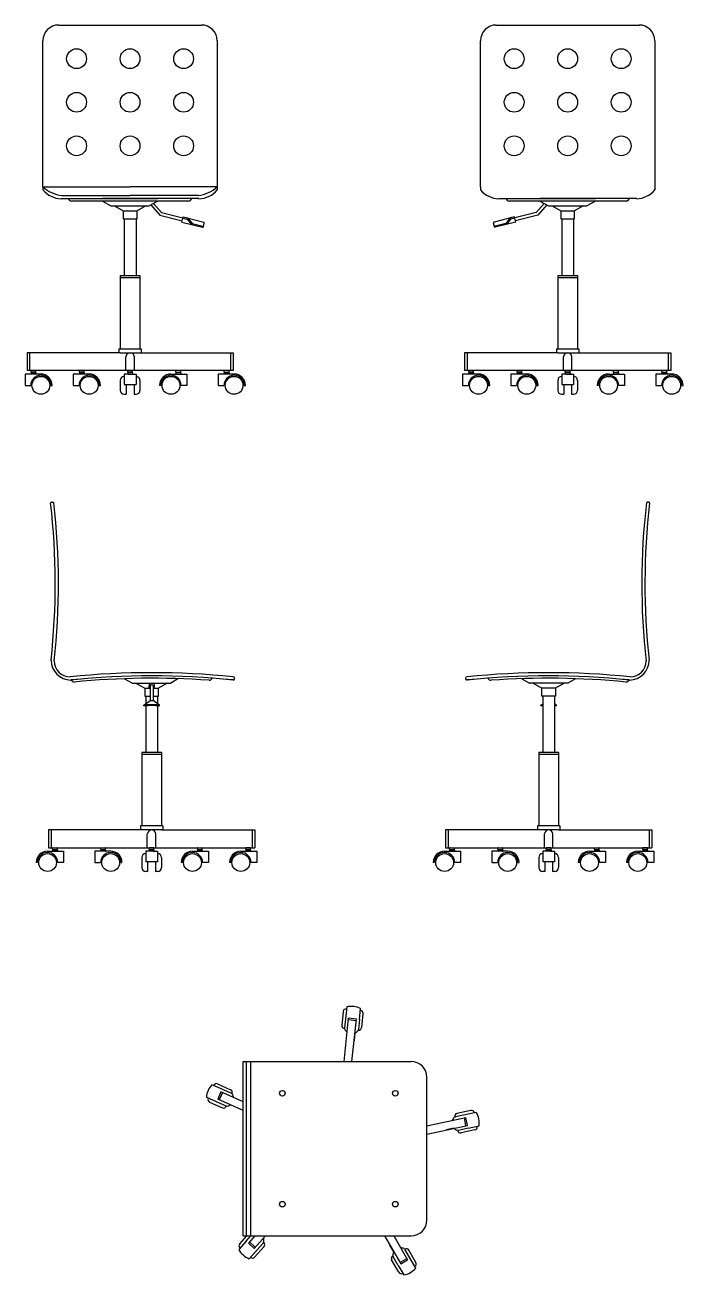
# Model space of a CAD drawing. Header units: millimetres. Extents: x 1638 to 3729, y -103 to 619.
# Drawn here: x 1822.4 to 1988.4, y 250.1 to 565.6 of the extents above; entities that cross this region are included whole.
import ezdxf

# ---------------------------------------------------------------- set-up
doc = ezdxf.new("R2010")
doc.units = ezdxf.units.MM
doc.header["$LTSCALE"] = 100
doc.linetypes.add('CONTINUA', pattern=[0])
doc.layers.add('PGF-ARREDO', color=73, linetype='Continuous')

msp = doc.modelspace()

# ---------------------------------------------------------------- linework, layer by layer
at = {"layer": 'PGF-ARREDO', "color": 0}
for p, q in [((1830.91, 565.58), (1866.91, 565.58)), ((1941.29, 565.58), (1977.29, 565.58)), ((1826.91, 524.75), (1826.91, 561.58)), ((1870.91, 561.58), (1870.91, 524.75)), ((1937.29, 524.75), (1937.29, 561.58)), ((1981.29, 561.58), (1981.29, 524.75))]:
    msp.add_line(p, q, dxfattribs=at)
at = {"layer": 'PGF-ARREDO', "color": 0, "linetype": 'CONTINUA', "ltscale": 0.1}
for p, q in [((1826.91, 524.75), (1848.91, 524.75)), ((1826.91, 524.75), (1826.91, 523.95)), ((1870.91, 524.75), (1848.91, 524.75)), ((1870.91, 524.75), (1870.91, 523.95)), ((1937.29, 524.75), (1937.29, 523.95)), ((1981.29, 524.75), (1981.29, 523.95)), ((1831.53, 521.75), (1848.91, 521.75)), ((1831.68, 522.55), (1848.91, 522.55)), ((1863.71, 521.15), (1834.11, 521.15)), ((1848.91, 521.75), (1841.91, 521.75)), ((1841.91, 521.15), (1844.09, 519.91)), ((1866.13, 522.55), (1848.91, 522.55)), ((1866.29, 521.75), (1848.91, 521.75)), ((1848.91, 521.75), (1855.91, 521.75)), ((1855.91, 521.15), (1853.72, 519.91)), ((1941.91, 521.75), (1959.29, 521.75)), ((1974.09, 521.15), (1944.49, 521.15)), ((1959.29, 521.75), (1952.29, 521.75)), ((1952.29, 521.15), (1954.47, 519.91)), ((1976.67, 521.75), (1959.29, 521.75)), ((1959.29, 521.75), (1966.29, 521.75)), ((1966.29, 521.15), (1964.11, 519.91)), ((1844.09, 519.91), (1853.72, 519.91)), ((1844.97, 519.91), (1847.16, 518.66)), ((1847.16, 518.66), (1847.16, 516.66)), ((1847.16, 518.66), (1850.66, 518.66)), ((1852.84, 519.91), (1850.66, 518.66)), ((1850.66, 516.66), (1850.66, 518.66)), ((1854.17, 520.16), (1856.4, 517.58)), ((1854.85, 520.55), (1856.84, 518.29)), ((1856.4, 517.58), (1862.03, 516.15)), ((1856.84, 518.29), (1862.23, 516.93)), ((1951.36, 518.29), (1945.97, 516.93)), ((1951.8, 517.58), (1946.16, 516.15)), ((1953.35, 520.55), (1951.36, 518.29)), ((1954.03, 520.16), (1951.8, 517.58)), ((1954.47, 519.91), (1964.11, 519.91)), ((1955.36, 519.91), (1957.54, 518.66)), ((1957.54, 518.66), (1957.54, 516.66)), ((1957.54, 518.66), (1961.04, 518.66)), ((1963.22, 519.91), (1961.04, 518.66)), ((1961.04, 516.66), (1961.04, 518.66)), ((1847.16, 516.66), (1850.66, 516.66)), ((1847.41, 516.66), (1847.41, 502.37)), ((1850.41, 516.66), (1850.41, 502.37)), ((1957.54, 516.66), (1961.04, 516.66)), ((1957.79, 516.66), (1957.79, 502.37)), ((1960.79, 516.66), (1960.79, 502.37)), ((1846.41, 502.37), (1851.41, 502.37)), ((1846.41, 502.37), (1846.41, 483.87)), ((1846.41, 502.37), (1846.41, 501.87)), ((1846.41, 501.87), (1851.41, 501.87)), ((1850.41, 502.37), (1851.41, 502.37)), ((1851.41, 502.37), (1851.41, 483.87)), ((1956.79, 502.37), (1961.79, 502.37)), ((1956.79, 502.37), (1956.79, 483.87)), ((1956.79, 502.37), (1956.79, 501.87)), ((1956.79, 501.87), (1961.79, 501.87)), ((1961.79, 502.37), (1961.79, 483.87)), ((1846.41, 482.87), (1822.91, 482.87)), ((1822.91, 482.87), (1822.91, 478.37)), ((1823.56, 482.87), (1823.56, 478.37)), ((1846.11, 483.87), (1851.71, 483.87)), ((1846.11, 483.87), (1846.11, 482.87)), ((1846.41, 482.87), (1851.41, 482.87)), ((1851.41, 482.87), (1874.91, 482.87)), ((1851.71, 483.87), (1851.71, 482.87)), ((1874.26, 482.87), (1874.26, 478.37)), ((1874.91, 482.87), (1874.91, 478.37)), ((1956.79, 482.87), (1933.29, 482.87)), ((1933.29, 482.87), (1933.29, 478.37)), ((1933.94, 482.87), (1933.94, 478.37)), ((1956.49, 483.87), (1962.09, 483.87)), ((1956.49, 483.87), (1956.49, 482.87)), ((1956.79, 482.87), (1961.79, 482.87)), ((1961.79, 482.87), (1985.29, 482.87)), ((1962.09, 483.87), (1962.09, 482.87)), ((1984.64, 482.87), (1984.64, 478.37)), ((1985.29, 482.87), (1985.29, 478.37)), ((1829.07, 445.13), (1829.47, 445.13)), ((1979.75, 445.13), (1979.35, 445.13)), ((1847.54, 400.59), (1849.52, 399.46)), ((1849.52, 399.46), (1859.15, 399.46)), ((1850.4, 399.46), (1852.59, 398.22)), ((1852.59, 398.22), (1852.59, 396.22)), ((1852.59, 398.22), (1853.94, 398.22)), ((1853.72, 399.28), (1853.65, 398.43)), ((1853.94, 398.85), (1853.94, 395.06)), ((1854.14, 399.05), (1854.54, 399.05)), ((1854.74, 398.85), (1854.74, 395.06)), ((1854.74, 398.22), (1856.09, 398.22)), ((1854.74, 398.22), (1856.09, 398.22)), ((1854.95, 399.28), (1855.02, 398.43)), ((1858.27, 399.46), (1856.09, 398.22)), ((1856.09, 396.22), (1856.09, 398.22)), ((1861.14, 400.6), (1859.15, 399.46)), ((1947.69, 400.59), (1949.67, 399.46)), ((1959.31, 399.46), (1949.67, 399.46)), ((1950.56, 399.46), (1952.74, 398.21)), ((1956.24, 398.21), (1952.74, 398.21)), ((1952.74, 396.21), (1952.74, 398.21)), ((1958.42, 399.46), (1956.24, 398.21)), ((1956.24, 398.21), (1956.24, 396.21)), ((1961.28, 400.59), (1959.31, 399.46)), ((1852.35, 393.91), (1853.94, 395.06)), ((1852.59, 396.22), (1853.94, 396.22)), ((1852.84, 396.22), (1852.84, 394.27)), ((1853.94, 395.06), (1854.74, 395.06)), ((1854.74, 396.22), (1856.09, 396.22)), ((1856.32, 393.91), (1854.74, 395.06)), ((1855.84, 396.22), (1855.84, 394.27)), ((1956.24, 396.21), (1952.74, 396.21)), ((1952.99, 396.21), (1952.99, 381.93)), ((1955.99, 396.21), (1955.99, 381.93)), ((1852.84, 393.75), (1852.84, 381.93)), ((1855.84, 393.75), (1855.84, 381.93)), ((1851.84, 381.93), (1851.84, 363.43)), ((1856.84, 381.93), (1851.84, 381.93)), ((1856.84, 381.93), (1856.84, 363.43)), ((1856.84, 381.93), (1856.84, 381.43)), ((1951.99, 381.93), (1951.99, 363.43)), ((1956.99, 381.93), (1951.99, 381.93)), ((1956.99, 381.93), (1956.99, 363.43)), ((1956.99, 381.93), (1956.99, 381.43)), ((1856.84, 381.43), (1851.84, 381.43)), ((1956.99, 381.43), (1951.99, 381.43)), ((1851.54, 363.43), (1851.54, 362.43)), ((1857.14, 363.43), (1851.54, 363.43)), ((1857.14, 363.43), (1857.14, 362.43)), ((1951.69, 363.43), (1951.69, 362.43)), ((1957.29, 363.43), (1951.69, 363.43)), ((1957.29, 363.43), (1957.29, 362.43)), ((1851.84, 362.43), (1828.34, 362.43)), ((1828.34, 362.43), (1828.34, 357.93)), ((1828.99, 362.43), (1828.99, 357.93)), ((1856.84, 362.43), (1851.84, 362.43)), ((1853.25, 357.93), (1853.25, 361.4)), ((1855.42, 357.93), (1855.42, 361.4)), ((1856.84, 362.43), (1880.34, 362.43)), ((1879.69, 362.43), (1879.69, 357.93)), ((1880.34, 362.43), (1880.34, 357.93)), ((1951.99, 362.43), (1928.49, 362.43)), ((1928.49, 362.43), (1928.49, 357.93)), ((1929.14, 362.43), (1929.14, 357.93)), ((1956.99, 362.43), (1951.99, 362.43)), ((1953.41, 357.93), (1953.41, 361.4)), ((1955.57, 357.93), (1955.57, 361.4)), ((1956.99, 362.43), (1980.49, 362.43)), ((1979.84, 362.43), (1979.84, 357.93)), ((1980.49, 362.43), (1980.49, 357.93)), ((1902.69, 316.62), (1902.32, 313.04)), ((1903.57, 317.75), (1903.01, 312.44)), ((1906.75, 314.6), (1907.05, 317.39)), ((1907.66, 316.1), (1907.29, 312.52)), ((1902.87, 303.96), (1904.02, 314.87)), ((1905.96, 314.27), (1903.97, 314.48)), ((1906.01, 314.66), (1904.02, 314.87)), ((1904.88, 303.96), (1906.01, 314.66)), ((1906.75, 314.6), (1906.49, 312.07)), ((1905.64, 311.2), (1905.43, 309.21)), ((1877.46, 259.96), (1877.46, 303.96)), ((1877.46, 303.96), (1919.8, 303.96)), ((1878.28, 259.96), (1878.28, 303.96)), ((1879.33, 259.96), (1879.33, 303.96)), ((1923.8, 263.96), (1923.8, 299.96)), ((1872.13, 296.99), (1869.57, 298.12)), ((1870.99, 298.32), (1874.27, 296.85)), ((1872.13, 296.99), (1874.45, 295.95)), ((1868.15, 294.93), (1873.03, 292.75)), ((1868.95, 293.75), (1872.24, 292.28)), ((1871.84, 296.29), (1871.02, 294.47)), ((1877.46, 291.6), (1871.02, 294.47)), ((1872.2, 296.13), (1871.39, 294.3)), ((1877.46, 293.79), (1871.84, 296.29)), ((1936.22, 291.12), (1930.99, 290.01)), ((1934.87, 291.6), (1931.35, 290.85)), ((1923.8, 287.71), (1933.62, 289.8)), ((1923.8, 285.67), (1934.04, 287.84)), ((1930.63, 287.12), (1928.67, 286.7)), ((1934.21, 287.11), (1931.72, 286.59)), ((1933.64, 287.76), (1933.23, 289.72)), ((1934.04, 287.84), (1933.62, 289.8)), ((1934.21, 287.11), (1936.94, 287.7)), ((1935.91, 286.71), (1932.39, 285.96)), ((1876.56, 257.94), (1878.39, 259.96)), ((1877.46, 259.96), (1919.8, 259.96)), ((1878.18, 258.61), (1879.4, 259.96)), ((1880.41, 259.96), (1878.75, 258.12)), ((1883.1, 259.96), (1880.24, 256.78)), ((1913.11, 259.96), (1917.19, 252.9)), ((1915.42, 259.96), (1918.92, 253.9)), ((1878.18, 258.61), (1876.31, 256.53)), ((1878.75, 258.12), (1880.24, 256.78)), ((1878.91, 254.19), (1882.48, 258.16)), ((1879.02, 258.42), (1880.5, 257.08)), ((1880.28, 254.59), (1882.69, 257.27)), ((1915.45, 255.92), (1914.45, 257.65)), ((1920.98, 251.84), (1918.31, 256.46)), ((1921.02, 253.26), (1919.22, 256.38)), ((1916.69, 250.76), (1914.89, 253.88)), ((1916.55, 252.51), (1915.28, 254.71)), ((1916.55, 252.51), (1917.95, 250.09)), ((1916.99, 253.25), (1918.72, 254.25)), ((1917.19, 252.9), (1918.92, 253.9))]:
    msp.add_line(p, q, dxfattribs=at)
at = {"layer": 'PGF-ARREDO', "color": 4, "linetype": 'CONTINUA', "ltscale": 0.1}
for p, q in [((1861.96, 515.85), (1862.29, 517.15)), ((1861.96, 515.85), (1867.15, 514.53)), ((1862.21, 516.86), (1863.22, 516.61)), ((1862.29, 517.15), (1863.39, 516.88)), ((1862.29, 517.15), (1867.48, 515.84)), ((1863.33, 516.54), (1864.36, 515.24)), ((1863.5, 516.81), (1864.53, 515.5)), ((1864.53, 515.5), (1867.23, 514.82)), ((1864.53, 515.5), (1865.54, 515.25)), ((1867.4, 514.68), (1867.63, 515.6)), ((1940.8, 514.68), (1940.57, 515.6)), ((1945.91, 517.15), (1940.71, 515.84)), ((1943.66, 515.5), (1940.97, 514.82)), ((1946.24, 515.85), (1941.04, 514.53)), ((1943.66, 515.5), (1942.66, 515.25)), ((1944.7, 516.81), (1943.66, 515.5)), ((1944.87, 516.54), (1943.84, 515.24)), ((1945.91, 517.15), (1944.81, 516.88)), ((1945.98, 516.86), (1944.98, 516.61)), ((1946.24, 515.85), (1945.91, 517.15)), ((1847.82, 478.37), (1847.82, 481.85)), ((1849.99, 478.37), (1849.99, 481.85)), ((1958.21, 478.37), (1958.21, 481.85)), ((1960.37, 478.37), (1960.37, 481.85)), ((1822.41, 477.47), (1822.41, 474.62)), ((1826.41, 477.47), (1822.41, 477.47)), ((1823.94, 477.97), (1823.94, 478.27)), ((1823.94, 477.77), (1823.94, 477.57)), ((1824.04, 478.37), (1825.04, 478.37)), ((1824.04, 477.87), (1825.04, 477.87)), ((1825.04, 477.87), (1824.04, 477.87)), ((1825.04, 477.47), (1824.04, 477.47)), ((1825.14, 477.97), (1825.14, 478.27)), ((1825.14, 477.77), (1825.14, 477.57)), ((1834.59, 477.47), (1834.59, 474.62)), ((1838.59, 477.47), (1834.59, 477.47)), ((1836.12, 477.97), (1836.12, 478.27)), ((1836.12, 477.77), (1836.12, 477.57)), ((1836.22, 478.37), (1837.22, 478.37)), ((1837.22, 477.87), (1836.22, 477.87)), ((1836.22, 477.87), (1837.22, 477.87)), ((1837.32, 477.97), (1837.32, 478.27)), ((1837.32, 477.77), (1837.32, 477.57)), ((1847.41, 477.47), (1847.41, 474.84)), ((1848.41, 477.47), (1847.41, 477.47)), ((1847.41, 476.87), (1847.41, 476.87)), ((1848.31, 477.97), (1848.31, 478.27)), ((1848.31, 477.77), (1848.31, 477.57)), ((1848.41, 478.37), (1849.41, 478.37)), ((1848.41, 477.87), (1849.41, 477.87)), ((1849.41, 477.87), (1848.41, 477.87)), ((1848.41, 477.47), (1849.41, 477.47)), ((1849.41, 477.47), (1850.41, 477.47)), ((1849.51, 477.97), (1849.51, 478.27)), ((1849.51, 477.77), (1849.51, 477.57)), ((1850.41, 477.47), (1850.41, 474.84)), ((1850.41, 476.87), (1850.41, 476.87)), ((1859.22, 477.47), (1863.22, 477.47)), ((1860.49, 477.97), (1860.49, 478.27)), ((1860.49, 477.77), (1860.49, 477.57)), ((1861.59, 478.37), (1860.59, 478.37)), ((1860.59, 477.87), (1861.59, 477.87)), ((1861.59, 477.87), (1860.59, 477.87)), ((1861.69, 477.97), (1861.69, 478.27)), ((1861.69, 477.77), (1861.69, 477.57)), ((1863.22, 477.47), (1863.22, 474.62)), ((1871.14, 477.47), (1871.14, 474.62)), ((1875.14, 477.47), (1871.14, 477.47)), ((1872.67, 477.97), (1872.67, 478.27)), ((1872.67, 477.77), (1872.67, 477.57)), ((1873.77, 477.87), (1872.77, 477.87)), ((1872.77, 477.87), (1873.77, 477.87)), ((1873.87, 477.97), (1873.87, 478.27)), ((1873.87, 477.77), (1873.87, 477.57)), ((1932.79, 477.47), (1932.79, 474.62)), ((1936.79, 477.47), (1932.79, 477.47)), ((1934.32, 477.97), (1934.32, 478.27)), ((1934.32, 477.77), (1934.32, 477.57)), ((1934.42, 478.37), (1935.42, 478.37)), ((1934.42, 477.87), (1935.42, 477.87)), ((1935.42, 477.87), (1934.42, 477.87)), ((1935.42, 477.47), (1934.42, 477.47)), ((1935.52, 477.97), (1935.52, 478.27)), ((1935.52, 477.77), (1935.52, 477.57)), ((1944.97, 477.47), (1944.97, 474.62)), ((1948.97, 477.47), (1944.97, 477.47)), ((1946.51, 477.97), (1946.51, 478.27)), ((1946.51, 477.77), (1946.51, 477.57)), ((1946.61, 478.37), (1947.61, 478.37)), ((1947.61, 477.87), (1946.61, 477.87)), ((1946.61, 477.87), (1947.61, 477.87)), ((1947.71, 477.97), (1947.71, 478.27)), ((1947.71, 477.77), (1947.71, 477.57)), ((1957.79, 477.47), (1957.79, 474.84)), ((1958.79, 477.47), (1957.79, 477.47)), ((1957.79, 476.87), (1957.79, 476.87)), ((1958.69, 477.97), (1958.69, 478.27)), ((1958.69, 477.77), (1958.69, 477.57)), ((1958.79, 478.37), (1959.79, 478.37)), ((1958.79, 477.87), (1959.79, 477.87)), ((1959.79, 477.87), (1958.79, 477.87)), ((1958.79, 477.47), (1959.79, 477.47)), ((1959.79, 477.47), (1960.79, 477.47)), ((1959.89, 477.97), (1959.89, 478.27)), ((1959.89, 477.77), (1959.89, 477.57)), ((1960.79, 477.47), (1960.79, 474.84)), ((1960.79, 476.87), (1960.79, 476.87)), ((1969.61, 477.47), (1973.61, 477.47)), ((1970.87, 477.97), (1970.87, 478.27)), ((1970.87, 477.77), (1970.87, 477.57)), ((1971.97, 478.37), (1970.97, 478.37)), ((1970.97, 477.87), (1971.97, 477.87)), ((1971.97, 477.87), (1970.97, 477.87)), ((1972.07, 477.97), (1972.07, 478.27)), ((1972.07, 477.77), (1972.07, 477.57)), ((1973.61, 477.47), (1973.61, 474.62)), ((1981.53, 477.47), (1981.53, 474.62)), ((1985.53, 477.47), (1981.53, 477.47)), ((1983.06, 477.97), (1983.06, 478.27)), ((1983.06, 477.77), (1983.06, 477.57)), ((1984.16, 477.87), (1983.16, 477.87)), ((1983.16, 477.87), (1984.16, 477.87)), ((1984.26, 477.97), (1984.26, 478.27)), ((1984.26, 477.77), (1984.26, 477.57)), ((1822.41, 474.62), (1823.86, 474.62)), ((1828.96, 474.62), (1829.26, 474.62)), ((1834.59, 474.62), (1836.04, 474.62)), ((1841.14, 474.62), (1841.44, 474.62)), ((1846.41, 475.87), (1846.41, 473.37)), ((1847.41, 474.84), (1850.41, 474.84)), ((1847.91, 474.84), (1847.91, 472.37)), ((1849.91, 474.84), (1849.91, 472.37)), ((1851.41, 475.87), (1851.41, 473.37)), ((1856.67, 474.62), (1856.37, 474.62)), ((1863.22, 474.62), (1861.77, 474.62)), ((1871.14, 474.62), (1872.59, 474.62)), ((1877.69, 474.62), (1877.99, 474.62)), ((1932.79, 474.62), (1934.24, 474.62)), ((1939.34, 474.62), (1939.64, 474.62)), ((1944.97, 474.62), (1946.42, 474.62)), ((1951.52, 474.62), (1951.82, 474.62)), ((1956.79, 475.87), (1956.79, 473.37)), ((1957.79, 474.84), (1960.79, 474.84)), ((1958.29, 474.84), (1958.29, 472.37)), ((1960.29, 474.84), (1960.29, 472.37)), ((1961.79, 475.87), (1961.79, 473.37)), ((1967.06, 474.62), (1966.76, 474.62)), ((1973.61, 474.62), (1972.16, 474.62)), ((1981.53, 474.62), (1982.98, 474.62)), ((1988.08, 474.62), (1988.38, 474.62)), ((1847.41, 472.37), (1847.91, 472.37)), ((1849.91, 472.37), (1850.41, 472.37)), ((1957.79, 472.37), (1958.29, 472.37)), ((1960.29, 472.37), (1960.79, 472.37)), ((1852.35, 393.7), (1852.35, 393.91)), ((1856.32, 393.7), (1856.32, 393.91)), ((1952.5, 393.91), (1952.99, 394.26)), ((1952.5, 393.7), (1952.5, 393.91)), ((1956.47, 393.91), (1955.99, 394.26)), ((1956.47, 393.7), (1956.47, 393.91)), ((1828.1, 357.03), (1832.1, 357.03)), ((1829.37, 357.53), (1829.37, 357.83)), ((1829.37, 357.33), (1829.37, 357.13)), ((1829.47, 357.43), (1830.47, 357.43)), ((1830.47, 357.43), (1829.47, 357.43)), ((1830.57, 357.53), (1830.57, 357.83)), ((1830.57, 357.33), (1830.57, 357.13)), ((1832.1, 357.03), (1832.1, 354.18)), ((1840.02, 357.03), (1840.02, 354.18)), ((1844.02, 357.03), (1840.02, 357.03)), ((1841.55, 357.53), (1841.55, 357.83)), ((1841.55, 357.33), (1841.55, 357.13)), ((1842.65, 357.43), (1841.65, 357.43)), ((1841.65, 357.43), (1842.65, 357.43)), ((1842.75, 357.53), (1842.75, 357.83)), ((1842.75, 357.33), (1842.75, 357.13)), ((1852.84, 357.03), (1852.84, 354.4)), ((1853.84, 357.03), (1852.84, 357.03)), ((1853.74, 357.53), (1853.74, 357.83)), ((1853.74, 357.33), (1853.74, 357.13)), ((1854.84, 357.93), (1853.84, 357.93)), ((1854.84, 357.43), (1853.84, 357.43)), ((1853.84, 357.43), (1854.84, 357.43)), ((1854.84, 357.03), (1853.84, 357.03)), ((1854.84, 357.03), (1855.84, 357.03)), ((1854.94, 357.53), (1854.94, 357.83)), ((1854.94, 357.33), (1854.94, 357.13)), ((1855.84, 357.03), (1855.84, 354.4)), ((1864.65, 357.03), (1868.65, 357.03)), ((1865.92, 357.53), (1865.92, 357.83)), ((1865.92, 357.33), (1865.92, 357.13)), ((1866.02, 357.43), (1867.02, 357.43)), ((1867.02, 357.43), (1866.02, 357.43)), ((1867.12, 357.53), (1867.12, 357.83)), ((1867.12, 357.33), (1867.12, 357.13)), ((1868.65, 357.03), (1868.65, 354.18)), ((1876.84, 357.03), (1880.84, 357.03)), ((1878.11, 357.53), (1878.11, 357.83)), ((1878.11, 357.33), (1878.11, 357.13)), ((1879.21, 357.93), (1878.21, 357.93)), ((1879.21, 357.43), (1878.21, 357.43)), ((1878.21, 357.43), (1879.21, 357.43)), ((1878.21, 357.03), (1879.21, 357.03)), ((1879.31, 357.53), (1879.31, 357.83)), ((1879.31, 357.33), (1879.31, 357.13)), ((1880.84, 357.03), (1880.84, 354.18)), ((1928.25, 357.03), (1932.25, 357.03)), ((1929.52, 357.53), (1929.52, 357.83)), ((1929.52, 357.33), (1929.52, 357.13)), ((1929.62, 357.43), (1930.62, 357.43)), ((1930.62, 357.43), (1929.62, 357.43)), ((1930.72, 357.53), (1930.72, 357.83)), ((1930.72, 357.33), (1930.72, 357.13)), ((1932.25, 357.03), (1932.25, 354.18)), ((1940.17, 357.03), (1940.17, 354.18)), ((1944.17, 357.03), (1940.17, 357.03)), ((1941.7, 357.53), (1941.7, 357.83)), ((1941.7, 357.33), (1941.7, 357.13)), ((1942.8, 357.43), (1941.8, 357.43)), ((1941.8, 357.43), (1942.8, 357.43)), ((1942.9, 357.53), (1942.9, 357.83)), ((1942.9, 357.33), (1942.9, 357.13)), ((1952.99, 357.03), (1952.99, 354.39)), ((1953.99, 357.03), (1952.99, 357.03)), ((1953.89, 357.53), (1953.89, 357.83)), ((1953.89, 357.33), (1953.89, 357.13)), ((1954.99, 357.93), (1953.99, 357.93)), ((1954.99, 357.43), (1953.99, 357.43)), ((1953.99, 357.43), (1954.99, 357.43)), ((1954.99, 357.03), (1953.99, 357.03)), ((1954.99, 357.03), (1955.99, 357.03)), ((1955.09, 357.53), (1955.09, 357.83)), ((1955.09, 357.33), (1955.09, 357.13)), ((1955.99, 357.03), (1955.99, 354.39)), ((1964.8, 357.03), (1968.8, 357.03)), ((1966.07, 357.53), (1966.07, 357.83)), ((1966.07, 357.33), (1966.07, 357.13)), ((1966.17, 357.43), (1967.17, 357.43)), ((1967.17, 357.43), (1966.17, 357.43)), ((1967.27, 357.53), (1967.27, 357.83)), ((1967.27, 357.33), (1967.27, 357.13)), ((1968.8, 357.03), (1968.8, 354.18)), ((1976.99, 357.03), (1980.99, 357.03)), ((1978.26, 357.53), (1978.26, 357.83)), ((1978.26, 357.33), (1978.26, 357.13)), ((1979.36, 357.93), (1978.36, 357.93)), ((1979.36, 357.43), (1978.36, 357.43)), ((1978.36, 357.43), (1979.36, 357.43)), ((1978.36, 357.03), (1979.36, 357.03)), ((1979.46, 357.53), (1979.46, 357.83)), ((1979.46, 357.33), (1979.46, 357.13)), ((1980.99, 357.03), (1980.99, 354.18)), ((1825.55, 354.18), (1825.25, 354.18)), ((1832.1, 354.18), (1830.65, 354.18)), ((1840.02, 354.18), (1841.47, 354.18)), ((1846.57, 354.18), (1846.87, 354.18)), ((1851.84, 355.43), (1851.84, 352.93)), ((1852.84, 356.43), (1852.84, 356.43)), ((1855.84, 354.4), (1852.84, 354.4)), ((1853.34, 354.4), (1853.34, 351.93)), ((1855.34, 354.4), (1855.34, 351.93)), ((1855.84, 356.43), (1855.84, 356.43)), ((1856.84, 355.43), (1856.84, 352.93)), ((1862.1, 354.18), (1861.8, 354.18)), ((1868.65, 354.18), (1867.2, 354.18)), ((1874.29, 354.18), (1873.99, 354.18)), ((1880.84, 354.18), (1879.39, 354.18)), ((1925.7, 354.18), (1925.4, 354.18)), ((1932.25, 354.18), (1930.8, 354.18)), ((1940.17, 354.18), (1941.62, 354.18)), ((1946.72, 354.18), (1947.02, 354.18)), ((1951.99, 355.43), (1951.99, 352.93)), ((1952.99, 356.43), (1952.99, 356.43)), ((1955.99, 354.39), (1952.99, 354.39)), ((1953.49, 354.39), (1953.49, 351.93)), ((1955.49, 354.39), (1955.49, 351.93)), ((1955.99, 356.43), (1955.99, 356.43)), ((1956.99, 355.43), (1956.99, 352.93)), ((1962.25, 354.18), (1961.95, 354.18)), ((1968.8, 354.18), (1967.35, 354.18)), ((1974.44, 354.18), (1974.14, 354.18)), ((1980.99, 354.18), (1979.54, 354.18)), ((1853.34, 351.93), (1852.84, 351.93)), ((1855.84, 351.93), (1855.34, 351.93)), ((1953.49, 351.93), (1952.99, 351.93)), ((1955.99, 351.93), (1955.49, 351.93))]:
    msp.add_line(p, q, dxfattribs=at)
at = {"layer": 'PGF-ARREDO', "color": 7, "linetype": 'CONTINUA', "ltscale": 0.1}
for p, q in [((1874.91, 478.37), (1822.91, 478.37)), ((1985.29, 478.37), (1933.29, 478.37)), ((1828.34, 357.93), (1880.34, 357.93)), ((1928.49, 357.93), (1980.49, 357.93))]:
    msp.add_line(p, q, dxfattribs=at)
at = {"layer": 'PGF-ARREDO', "color": 0, "linetype": 'CONTINUA', "ltscale": 0.1}
for centre, radius in [((1835.41, 557.08), 2.5), ((1848.91, 557.08), 2.5), ((1862.41, 557.08), 2.5), ((1945.79, 557.08), 2.5), ((1959.29, 557.08), 2.5), ((1972.79, 557.08), 2.5), ((1835.41, 546.08), 2.5), ((1848.91, 546.08), 2.5), ((1862.41, 546.08), 2.5), ((1945.79, 546.08), 2.5), ((1959.29, 546.08), 2.5), ((1972.79, 546.08), 2.5), ((1835.41, 535.08), 2.5), ((1848.91, 535.08), 2.5), ((1862.41, 535.08), 2.5), ((1945.79, 535.08), 2.5), ((1959.29, 535.08), 2.5), ((1972.79, 535.08), 2.5), ((1887.33, 295.96), 0.7), ((1915.8, 295.96), 0.7), ((1887.33, 267.96), 0.7), ((1915.8, 267.96), 0.7)]:
    msp.add_circle(centre, radius, dxfattribs=at)
at = {"layer": 'PGF-ARREDO', "color": 4, "linetype": 'CONTINUA', "ltscale": 0.1}
for centre in [(1826.41, 474.62), (1838.59, 474.62), (1859.22, 474.62), (1875.14, 474.62), (1936.79, 474.62), (1948.97, 474.62), (1969.61, 474.62), (1985.53, 474.62), (1828.1, 354.18), (1844.02, 354.18), (1864.65, 354.18), (1876.84, 354.18), (1928.25, 354.18), (1944.17, 354.18), (1964.8, 354.18), (1976.99, 354.18)]:
    msp.add_circle(centre, 2.25, dxfattribs=at)
at = {"layer": 'PGF-ARREDO', "color": 0}
for centre, start, end in [((1830.91, 561.58), 90, 180), ((1866.91, 561.58), 0, 90), ((1941.29, 561.58), 90, 180), ((1977.29, 561.58), 0, 90)]:
    msp.add_arc(centre, 4, start, end, dxfattribs=at)
at = {"layer": 'PGF-ARREDO', "color": 0, "linetype": 'CONTINUA', "ltscale": 0.1}
for centre, radius, start, end in [((1832.68, 531), 8.51, 227.2738, 263.2426), ((1831.7, 528.05), 6.31, 220.6087, 268.4559), ((1865.13, 531), 8.51, 276.7574, 312.7262), ((1866.12, 528.05), 6.31, 271.5441, 319.3913), ((1942.08, 528.05), 6.31, 220.6087, 268.4559), ((1976.5, 528.05), 6.31, 271.5441, 319.3913), ((1834.11, 521.85), 0.7, 188.1852, 270), ((1863.71, 521.85), 0.7, 270, 351.8148), ((1944.49, 521.85), 0.7, 188.1852, 270), ((1974.09, 521.85), 0.7, 270, 351.8148), ((1848.91, 481.79), 1.08, 3.1218, 176.8782), ((1959.29, 481.79), 1.08, 3.1218, 176.8782), ((1829.07, 444.93), 0.2, 90, 186.2512), ((1653.75, 424.68), 176.29, 353.6763, 6.5906), ((1829.47, 444.93), 0.2, 6.2335, 90), ((1652.73, 424.58), 178.11, 353.7088, 6.5694), ((2156.09, 424.57), 178.11, 173.4306, 186.2912), ((2155.07, 424.67), 176.29, 173.4094, 186.3237), ((1979.35, 444.93), 0.2, 90, 173.7665), ((1979.75, 444.93), 0.2, 353.7488, 90), ((1833.97, 405.26), 5, 180, 270), ((1833.77, 405.06), 4, 180, 270), ((1974.86, 405.26), 5, 270, 0), ((1975.06, 405.06), 4, 270, 0), ((1854.34, 200.6), 201.51, 84.1414, 95.8586), ((1854.44, 201.11), 200.2, 84.1316, 95.8684), ((1854.44, 201.31), 200, 84.1316, 95.8684), ((1854.44, 201.31), 199.4, 85.8549, 95.6464), ((1868.9, 400.88), 0.7, 265.8549, 347.5425), ((1874.91, 400.66), 0.4, 270, 90), ((1933.92, 400.66), 0.4, 90, 270), ((1954.49, 200.6), 201.51, 84.1414, 95.8586), ((1954.39, 201.11), 200.2, 84.1316, 95.8684), ((1954.39, 201.31), 200, 84.1316, 95.8684), ((1939.93, 400.88), 0.7, 192.4575, 274.1451), ((1954.39, 201.31), 199.4, 84.3536, 94.1451), ((1834.75, 400.44), 0.7, 193.9588, 275.6464), ((1853.85, 398.42), 0.2, 175.4103, 270), ((1853.92, 399.26), 0.2, 90, 175.4103), ((1854.14, 398.85), 0.2, 90, 180), ((1854.54, 398.85), 0.2, 360, 90), ((1854.75, 399.26), 0.2, 4.5897, 90), ((1854.82, 398.42), 0.2, 270, 4.5897), ((1974.08, 400.44), 0.7, 264.3536, 346.0412), ((1854.34, 361.34), 1.08, 3.1218, 176.8782), ((1954.49, 361.34), 1.08, 3.1218, 176.8782), ((1903.39, 316.55), 0.7, 84, 174), ((1904.79, 312.64), 5.25, 64.5448, 103.4552), ((1906.97, 316.17), 0.7, 354, 84), ((1903.01, 312.97), 0.7, 174, 264), ((1903.7, 312.37), 0.7, 174, 206.4392), ((1906.59, 312.59), 0.7, 264, 354), ((1904.55, 312.79), 1.65, 206.4392, 236.9441), ((1905.05, 312.74), 1.65, 291.0559, 321.5608), ((1905.79, 312.15), 0.7, 321.5608, 354), ((1919.8, 299.96), 4, 0, 90), ((1873.38, 294.51), 5.25, 136.5448, 175.4552), ((1870.7, 297.68), 0.7, 66, 156), ((1873.99, 296.21), 0.7, 336, 66), ((1869.24, 294.39), 0.7, 156, 246), ((1874.17, 295.31), 0.7, 33.5608, 66), ((1873.38, 294.79), 1.65, 3.0559, 33.5608), ((1872.53, 292.92), 0.7, 246, 336), ((1873.31, 293.39), 0.7, 246, 278.4392), ((1873.17, 294.33), 1.65, 278.4392, 308.9441), ((1931.5, 290.17), 0.7, 102, 192), ((1935.02, 290.92), 0.7, 12, 102), ((1931.74, 288.38), 5.25, 352.5448, 31.4552), ((1931.8, 288.65), 1.65, 134.4392, 164.9441), ((1931.91, 288.16), 1.65, 219.0559, 249.5608), ((1931.14, 289.32), 0.7, 102, 134.4392), ((1935.77, 287.39), 0.7, 282, 12), ((1931.57, 287.27), 0.7, 249.5608, 282), ((1932.25, 286.65), 0.7, 192, 282), ((1919.8, 263.96), 4, 270, 0), ((1881.03, 258.78), 1.65, 350.4392, 20.9441), ((1880.92, 259.04), 5.25, 208.5448, 247.4552), ((1877.08, 257.47), 0.7, 138, 228), ((1881.96, 258.63), 0.7, 318, 350.4392), ((1882.17, 257.73), 0.7, 318, 48), ((1916.83, 255.02), 1.65, 147.0559, 177.5608), ((1917.26, 255.27), 1.65, 62.4392, 92.9441), ((1917.7, 256.11), 0.7, 30, 62.4392), ((1918.61, 256.03), 0.7, 30, 120), ((1879.76, 255.06), 0.7, 228, 318), ((1915.5, 254.23), 0.7, 120, 210), ((1915.88, 255.06), 0.7, 177.5608, 210), ((1920.41, 252.91), 0.7, 300, 30), ((1917.3, 251.11), 0.7, 210, 300), ((1916.99, 255.25), 5.25, 280.5448, 319.4552)]:
    msp.add_arc(centre, radius, start, end, dxfattribs=at)
at = {"layer": 'PGF-ARREDO', "color": 4, "linetype": 'CONTINUA', "ltscale": 0.1}
for centre, radius, start, end in [((1863.17, 516.42), 0.2, 38.4757, 75.8156), ((1863.34, 516.68), 0.2, 38.4757, 75.8156), ((1867.2, 514.73), 0.2, 255.8156, 345.8156), ((1867.18, 514.63), 0.2, 0.2931, 75.8156), ((1867.43, 515.65), 0.2, 345.8156, 75.8156), ((1940.76, 515.65), 0.2, 104.1844, 194.1844), ((1940.99, 514.73), 0.2, 194.1844, 284.1844), ((1941.02, 514.63), 0.2, 104.1844, 179.7069), ((1944.86, 516.68), 0.2, 104.1844, 141.5243), ((1945.03, 516.42), 0.2, 104.1844, 141.5243), ((1826.41, 474.62), 2.55, 0, 180), ((1824.04, 478.27), 0.1, 90, 180), ((1824.04, 477.97), 0.1, 180, 270), ((1824.04, 477.77), 0.1, 90, 180), ((1824.04, 477.57), 0.1, 180, 270), ((1825.04, 478.27), 0.1, 0, 90), ((1825.04, 477.97), 0.1, 270, 0), ((1825.04, 477.77), 0.1, 360, 90), ((1825.04, 477.57), 0.1, 270, 360), ((1826.41, 474.62), 2.85, 0, 90), ((1838.59, 474.62), 2.55, 0, 180), ((1836.22, 478.27), 0.1, 90, 180), ((1836.22, 477.97), 0.1, 180, 270), ((1836.22, 477.77), 0.1, 90, 180), ((1836.22, 477.57), 0.1, 180, 270), ((1837.22, 478.27), 0.1, 0, 90), ((1837.22, 477.97), 0.1, 270, 0), ((1837.22, 477.77), 0.1, 0, 90), ((1837.22, 477.57), 0.1, 270, 0), ((1838.59, 474.62), 2.85, 0, 90), ((1847.41, 475.87), 1, 90, 180), ((1848.41, 478.27), 0.1, 90, 180), ((1848.41, 477.97), 0.1, 180, 270), ((1848.41, 477.77), 0.1, 90, 180), ((1848.41, 477.57), 0.1, 180, 270), ((1849.41, 478.27), 0.1, 0, 90), ((1849.41, 477.97), 0.1, 270, 0), ((1849.41, 477.77), 0.1, 360, 90), ((1849.41, 477.57), 0.1, 270, 360), ((1850.41, 475.87), 1, 360, 90), ((1859.22, 474.62), 2.85, 90, 180), ((1859.22, 474.62), 2.55, 0, 180), ((1860.59, 478.27), 0.1, 90, 180), ((1860.59, 477.97), 0.1, 180, 270), ((1860.59, 477.77), 0.1, 90, 180), ((1860.59, 477.57), 0.1, 180, 270), ((1861.59, 478.27), 0.1, 0, 90), ((1861.59, 477.97), 0.1, 270, 0), ((1861.59, 477.77), 0.1, 360, 90), ((1861.59, 477.57), 0.1, 270, 360), ((1875.14, 474.62), 2.55, 0, 180), ((1872.77, 478.27), 0.1, 90, 180), ((1872.77, 477.97), 0.1, 180, 270), ((1872.77, 477.77), 0.1, 90, 180), ((1872.77, 477.57), 0.1, 180, 270), ((1873.77, 478.27), 0.1, 0, 90), ((1873.77, 477.97), 0.1, 270, 0), ((1873.77, 477.77), 0.1, 0, 90), ((1873.77, 477.57), 0.1, 270, 0), ((1875.14, 474.62), 2.85, 0, 90), ((1936.79, 474.62), 2.55, 0, 180), ((1934.42, 478.27), 0.1, 90, 180), ((1934.42, 477.97), 0.1, 180, 270), ((1934.42, 477.77), 0.1, 90, 180), ((1934.42, 477.57), 0.1, 180, 270), ((1935.42, 478.27), 0.1, 0, 90), ((1935.42, 477.97), 0.1, 270, 0), ((1935.42, 477.77), 0.1, 360, 90), ((1935.42, 477.57), 0.1, 270, 360), ((1936.79, 474.62), 2.85, 0, 90), ((1948.97, 474.62), 2.55, 0, 180), ((1946.61, 478.27), 0.1, 90, 180), ((1946.61, 477.97), 0.1, 180, 270), ((1946.61, 477.77), 0.1, 90, 180), ((1946.61, 477.57), 0.1, 180, 270), ((1947.61, 478.27), 0.1, 0, 90), ((1947.61, 477.97), 0.1, 270, 0), ((1947.61, 477.77), 0.1, 0, 90), ((1947.61, 477.57), 0.1, 270, 0), ((1948.97, 474.62), 2.85, 0, 90), ((1957.79, 475.87), 1, 90, 180), ((1958.79, 478.27), 0.1, 90, 180), ((1958.79, 477.97), 0.1, 180, 270), ((1958.79, 477.77), 0.1, 90, 180), ((1958.79, 477.57), 0.1, 180, 270), ((1959.79, 478.27), 0.1, 0, 90), ((1959.79, 477.97), 0.1, 270, 0), ((1959.79, 477.77), 0.1, 360, 90), ((1959.79, 477.57), 0.1, 270, 360), ((1960.79, 475.87), 1, 360, 90), ((1969.61, 474.62), 2.85, 90, 180), ((1969.61, 474.62), 2.55, 0, 180), ((1970.97, 478.27), 0.1, 90, 180), ((1970.97, 477.97), 0.1, 180, 270), ((1970.97, 477.77), 0.1, 90, 180), ((1970.97, 477.57), 0.1, 180, 270), ((1971.97, 478.27), 0.1, 0, 90), ((1971.97, 477.97), 0.1, 270, 0), ((1971.97, 477.77), 0.1, 360, 90), ((1971.97, 477.57), 0.1, 270, 360), ((1985.53, 474.62), 2.55, 0, 180), ((1983.16, 478.27), 0.1, 90, 180), ((1983.16, 477.97), 0.1, 180, 270), ((1983.16, 477.77), 0.1, 90, 180), ((1983.16, 477.57), 0.1, 180, 270), ((1984.16, 478.27), 0.1, 0, 90), ((1984.16, 477.97), 0.1, 270, 0), ((1984.16, 477.77), 0.1, 0, 90), ((1984.16, 477.57), 0.1, 270, 0), ((1985.53, 474.62), 2.85, 0, 90), ((1847.41, 473.37), 1, 180, 270), ((1850.41, 473.37), 1, 270, 360), ((1957.79, 473.37), 1, 180, 270), ((1960.79, 473.37), 1, 270, 360), ((1854.34, 376.92), 17.11, 83.3365, 96.6635), ((1854.34, 376.7), 17.11, 83.3365, 96.6635), ((1954.49, 376.92), 17.11, 95.0285, 96.6635), ((1954.49, 376.7), 17.11, 95.0285, 96.6635), ((1954.49, 376.92), 17.11, 83.3365, 84.9715), ((1954.49, 376.7), 17.11, 83.3365, 84.9715), ((1828.1, 354.18), 2.85, 90, 180), ((1828.1, 354.18), 2.55, 0, 180), ((1829.47, 357.83), 0.1, 90, 180), ((1829.47, 357.53), 0.1, 180, 270), ((1829.47, 357.33), 0.1, 90, 180), ((1829.47, 357.13), 0.1, 180, 270), ((1830.47, 357.83), 0.1, 0, 90), ((1830.47, 357.53), 0.1, 270, 0), ((1830.47, 357.33), 0.1, 360, 90), ((1830.47, 357.13), 0.1, 270, 360), ((1844.02, 354.18), 2.55, 0, 180), ((1841.65, 357.83), 0.1, 90, 180), ((1841.65, 357.53), 0.1, 180, 270), ((1841.65, 357.33), 0.1, 90, 180), ((1841.65, 357.13), 0.1, 180, 270), ((1842.65, 357.83), 0.1, 0, 90), ((1842.65, 357.53), 0.1, 270, 0), ((1842.65, 357.33), 0.1, 0, 90), ((1842.65, 357.13), 0.1, 270, 0), ((1844.02, 354.18), 2.85, 0, 90), ((1853.84, 357.83), 0.1, 90, 180), ((1853.84, 357.53), 0.1, 180, 270), ((1853.84, 357.33), 0.1, 90, 180), ((1853.84, 357.13), 0.1, 180, 270), ((1854.84, 357.83), 0.1, 0, 90), ((1854.84, 357.53), 0.1, 270, 0), ((1854.84, 357.33), 0.1, 0, 90), ((1854.84, 357.13), 0.1, 270, 0), ((1864.65, 354.18), 2.85, 90, 180), ((1864.65, 354.18), 2.55, 0, 180), ((1866.02, 357.83), 0.1, 90, 180), ((1866.02, 357.53), 0.1, 180, 270), ((1866.02, 357.33), 0.1, 90, 180), ((1866.02, 357.13), 0.1, 180, 270), ((1867.02, 357.83), 0.1, 0, 90), ((1867.02, 357.53), 0.1, 270, 0), ((1867.02, 357.33), 0.1, 360, 90), ((1867.02, 357.13), 0.1, 270, 360), ((1876.84, 354.18), 2.85, 90, 180), ((1876.84, 354.18), 2.55, 0, 180), ((1878.21, 357.83), 0.1, 90, 180), ((1878.21, 357.53), 0.1, 180, 270), ((1878.21, 357.33), 0.1, 90, 180), ((1878.21, 357.13), 0.1, 180, 270), ((1879.21, 357.83), 0.1, 0, 90), ((1879.21, 357.53), 0.1, 270, 0), ((1879.21, 357.33), 0.1, 0, 90), ((1879.21, 357.13), 0.1, 270, 0), ((1928.25, 354.18), 2.85, 90, 180), ((1928.25, 354.18), 2.55, 0, 180), ((1929.62, 357.83), 0.1, 90, 180), ((1929.62, 357.53), 0.1, 180, 270), ((1929.62, 357.33), 0.1, 90, 180), ((1929.62, 357.13), 0.1, 180, 270), ((1930.62, 357.83), 0.1, 0, 90), ((1930.62, 357.53), 0.1, 270, 0), ((1930.62, 357.33), 0.1, 360, 90), ((1930.62, 357.13), 0.1, 270, 360), ((1944.17, 354.18), 2.55, 0, 180), ((1941.8, 357.83), 0.1, 90, 180), ((1941.8, 357.53), 0.1, 180, 270), ((1941.8, 357.33), 0.1, 90, 180), ((1941.8, 357.13), 0.1, 180, 270), ((1942.8, 357.83), 0.1, 0, 90), ((1942.8, 357.53), 0.1, 270, 0), ((1942.8, 357.33), 0.1, 0, 90), ((1942.8, 357.13), 0.1, 270, 0), ((1944.17, 354.18), 2.85, 0, 90), ((1953.99, 357.83), 0.1, 90, 180), ((1953.99, 357.53), 0.1, 180, 270), ((1953.99, 357.33), 0.1, 90, 180), ((1953.99, 357.13), 0.1, 180, 270), ((1954.99, 357.83), 0.1, 0, 90), ((1954.99, 357.53), 0.1, 270, 0), ((1954.99, 357.33), 0.1, 0, 90), ((1954.99, 357.13), 0.1, 270, 0), ((1964.8, 354.18), 2.85, 90, 180), ((1964.8, 354.18), 2.55, 0, 180), ((1966.17, 357.83), 0.1, 90, 180), ((1966.17, 357.53), 0.1, 180, 270), ((1966.17, 357.33), 0.1, 90, 180), ((1966.17, 357.13), 0.1, 180, 270), ((1967.17, 357.83), 0.1, 0, 90), ((1967.17, 357.53), 0.1, 270, 0), ((1967.17, 357.33), 0.1, 360, 90), ((1967.17, 357.13), 0.1, 270, 360), ((1976.99, 354.18), 2.85, 90, 180), ((1976.99, 354.18), 2.55, 0, 180), ((1978.36, 357.83), 0.1, 90, 180), ((1978.36, 357.53), 0.1, 180, 270), ((1978.36, 357.33), 0.1, 90, 180), ((1978.36, 357.13), 0.1, 180, 270), ((1979.36, 357.83), 0.1, 0, 90), ((1979.36, 357.53), 0.1, 270, 0), ((1979.36, 357.33), 0.1, 0, 90), ((1979.36, 357.13), 0.1, 270, 0), ((1852.84, 355.43), 1, 90, 180), ((1855.84, 355.43), 1, 0, 90), ((1952.99, 355.43), 1, 90, 180), ((1955.99, 355.43), 1, 0, 90), ((1852.84, 352.93), 1, 180, 270), ((1855.84, 352.93), 1, 270, 0), ((1952.99, 352.93), 1, 180, 270), ((1955.99, 352.93), 1, 270, 0)]:
    msp.add_arc(centre, radius, start, end, dxfattribs=at)

doc.saveas('drawing.dxf')
